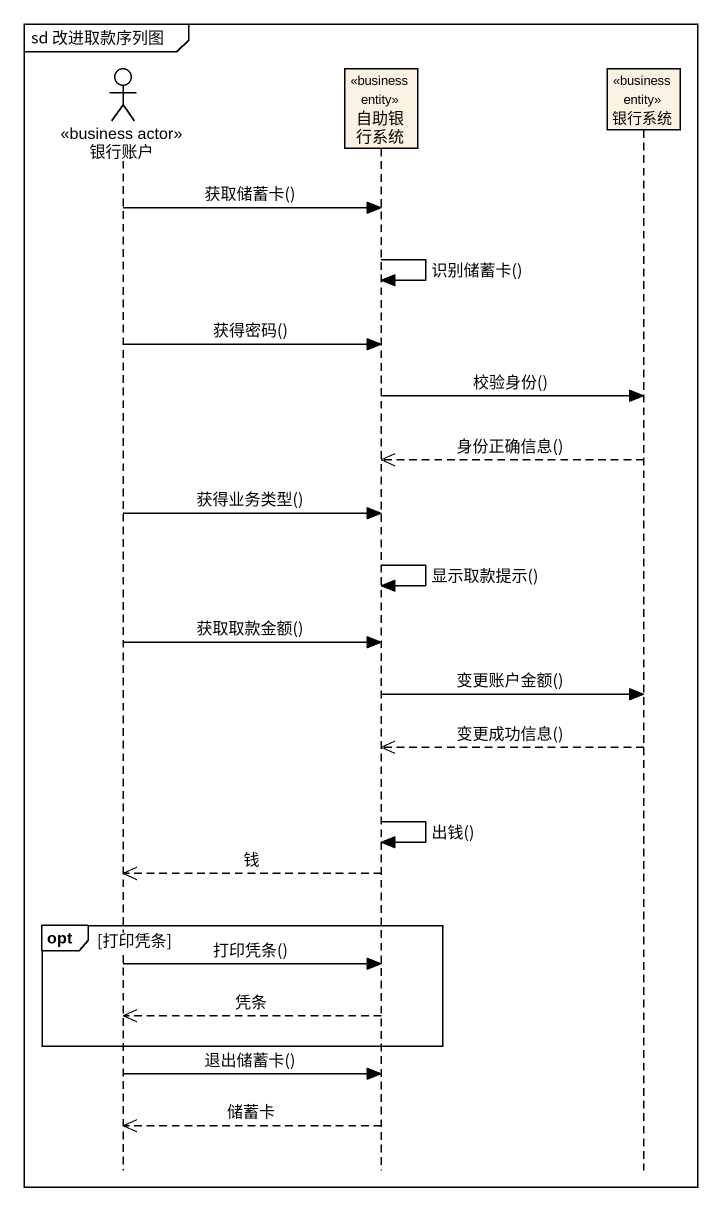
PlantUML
@startuml
mainframe sd 改进取款序列图
hide footbox
actor 银行账户 <<business actor>>
participant 自助银行系统 <<business entity>>
participant 银行系统 <<business entity>>

银行账户 -> 自助银行系统 : 获取储蓄卡()
自助银行系统 -> 自助银行系统 : 识别储蓄卡()
银行账户 -> 自助银行系统 : 获得密码()
自助银行系统 -> 银行系统 : 校验身份()
银行系统 -->> 自助银行系统 : 身份正确信息()
银行账户 -> 自助银行系统 : 获得业务类型()
自助银行系统 -> 自助银行系统 : 显示取款提示()
银行账户 -> 自助银行系统 : 获取取款金额()
自助银行系统 -> 银行系统 : 变更账户金额()
银行系统 -->> 自助银行系统 : 变更成功信息()
自助银行系统 -> 自助银行系统 : 出钱()
自助银行系统 -->> 银行账户 : 钱
opt 打印凭条
  银行账户 -> 自助银行系统 : 打印凭条()
  自助银行系统 -->> 银行账户 : 凭条
end
银行账户 -> 自助银行系统 : 退出储蓄卡()
自助银行系统 -->> 银行账户 : 储蓄卡
@enduml
